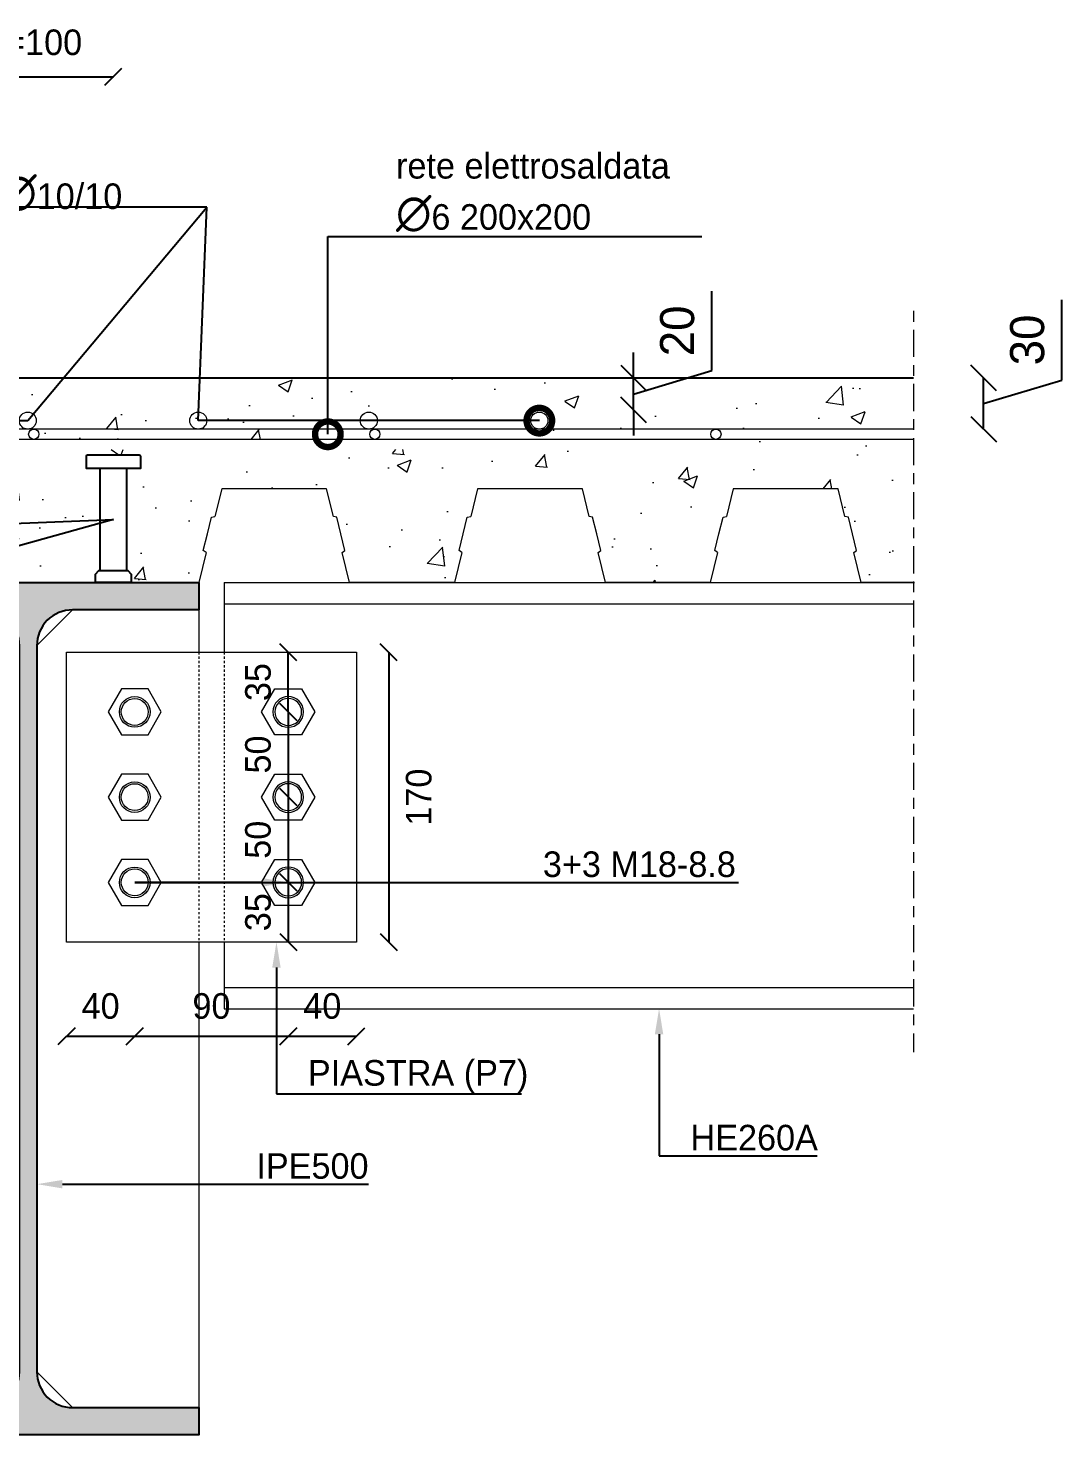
# Model space of a CAD drawing. Header units: millimetres. Extents: x -6949 to 549764, y -83146 to 127128.
# Drawn here: x 109634 to 110241, y -23934 to -23109 of the extents above; entities that cross this region are included whole.
import ezdxf
from ezdxf import colors
from ezdxf.entities.mleader import LeaderData, LeaderLine
from ezdxf.math import Vec2, Vec3

# ---------------------------------------------------------------- set-up
doc = ezdxf.new("R2010")
doc.units = ezdxf.units.MM
doc.linetypes.add('Centro', pattern=[31.75, 6.35, -4.7625, 15.875, -4.7625])
doc.linetypes.add('Tratto', pattern=[6.35, 3.175, -3.175])
for name, color, linetype, lineweight in [('armatura', 1, 'Continuous', 15), ('bulloni', 5, 'Continuous', 9), ('Layer4', 7, 'Continuous', 15), ('LINEA DI SEZIONE', 1, 'Centro', 9), ('piastra', 6, 'Continuous', 18), ('S-BEAM', 5, 'Continuous', 18), ('SEZIONI acciaio - Steel sections', 7, 'Continuous', 25), ('tratteggio', 253, 'Tratto', 15)]:
    doc.layers.add(name, color=color, linetype=linetype, lineweight=lineweight)
doc.layers.add('PIOLO', color=4, linetype='Continuous')
doc.layers.add('quote', color=7, linetype='Continuous', lineweight=5, true_color=0x383838)
doc.styles.get("Standard").update_dxf_attribs({"font": ''})
doc.styles.get('Standard').set_extended_font_data('Bahnschrift Light')
doc.dimstyles.new('Q 1_10', dxfattribs={"dimtxt": 15, "dimasz": 10, "dimexe": 0.18, "dimexo": 0.0625, "dimgap": 10, "dimtad": 2, "dimdec": 0, "dimzin": 0, "dimdsep": 46, "dimtxsty": 'Standard', "dimblk": 'OBLIQUE', "dimcen": 0, "dimse1": 1, "dimse2": 1, "dimadec": 0, "dimazin": 0, "dimtfac": 1, "dimtdec": 0, "dimtofl": 0, "dimtmove": 1, "dimatfit": 3, "dimfxl": 1, "dimtolj": 1, "dimtzin": 0, "dimarcsym": 1})
doc.dimstyles.new('Q 1_15', dxfattribs={"dimtxt": 20, "dimasz": 15, "dimexe": 0.18, "dimexo": 0.0625, "dimgap": 10, "dimtad": 2, "dimdec": 0, "dimzin": 0, "dimdsep": 46, "dimtxsty": 'Standard', "dimblk": 'OBLIQUE', "dimcen": 0, "dimse1": 1, "dimse2": 1, "dimadec": 0, "dimazin": 0, "dimtfac": 1, "dimtdec": 0, "dimtofl": 0, "dimtmove": 1, "dimatfit": 3, "dimfxl": 1, "dimtolj": 1, "dimtzin": 0, "dimarcsym": 1})

# ---------------------------------------------------------------- blocks, each defined once
blk = doc.blocks.new('DD')
at = {"layer": 'PIOLO'}
blk.add_lwpolyline([(49540.89, -39710.5), (49511.19, -39710.5, 0.414214), (49510.19, -39711.5), (49510.19, -39718.5), (49541.89, -39718.5), (49541.89, -39711.5, 0.414214)], format="xyb", close=True, dxfattribs=at)
for points in [[(49518.12, -39718.5), (49533.97, -39718.5), (49533.97, -39778.5), (49518.12, -39778.5)], [(49515.54, -39785.5), (49536.54, -39785.5), (49536.54, -39780.5), (49534.54, -39778.5), (49517.54, -39778.5), (49515.54, -39780.5)]]:
    blk.add_lwpolyline(points, close=True, dxfattribs=at)
blk = doc.blocks.new('*U245')
at = {"layer": 'armatura'}
blk.add_circle((0, 0), 3, dxfattribs=at)
blk = doc.blocks.new('*U246')
at = {"layer": 'S-BEAM', "color": 0, "linetype": 'ByBlock', "lineweight": -2, "transparency": 16777216}
for p in [(0, 0), (200, 0), (400, 0), (600, 0), (800, 0)]:
    blk.add_blockref('*U245', p, dxfattribs=at)
blk = doc.blocks.new('*U247')
at = {"layer": 'armatura'}
blk.add_circle((0, 0), 5, dxfattribs=at)
blk = doc.blocks.new('*U248')
at = {"layer": 'S-BEAM', "color": 0, "linetype": 'ByBlock', "lineweight": -2, "transparency": 16777216}
for p in [(0, 0), (100, 0), (200, 0), (300, 0), (400, 0), (500, 0), (600, 0)]:
    blk.add_blockref('*U247', p, dxfattribs=at)
blk = doc.blocks.new('*U1644')
at = {"layer": 'bulloni'}
blk.add_lwpolyline([(-15.59, 0), (-7.79, -13.5), (7.79, -13.5), (15.59, 0), (7.79, 13.5), (-7.79, 13.5)], close=True, dxfattribs=at)
for radius in [9, 7.88]:
    blk.add_circle((0, 0), radius, dxfattribs=at)
blk = doc.blocks.new('*U1645')
at = {"color": 0, "linetype": 'ByBlock', "lineweight": -2, "transparency": 16777216}
for p in [(0, 0), (0, -50), (0, -100)]:
    blk.add_blockref('*U1644', p, dxfattribs=at)
blk = doc.blocks.new('*U1646')
at = {"layer": 'bulloni'}
blk.add_lwpolyline([(-15.59, 0), (-7.79, -13.5), (7.79, -13.5), (15.59, 0), (7.79, 13.5), (-7.79, 13.5)], close=True, dxfattribs=at)
for radius in [9, 7.88]:
    blk.add_circle((0, 0), radius, dxfattribs=at)
blk = doc.blocks.new('*U1647')
at = {"color": 0, "linetype": 'ByBlock', "lineweight": -2, "transparency": 16777216}
for p in [(0, 0), (0, -50), (0, -100)]:
    blk.add_blockref('*U1646', p, dxfattribs=at)
blk = doc.blocks.new('_Oblique')
at = {"color": 0, "linetype": 'ByBlock', "lineweight": -2}
blk.add_line((-0.5, -0.5), (0.5, 0.5), dxfattribs=at)
blk = doc.blocks.new('*D1681')
at = {"layer": 'Defpoints', "color": 0, "transparency": 16777216}
for p in [(109656.92, -23475.34), (109656.92, -23645.34), (109845.85, -23645.34)]:
    blk.add_point(p, dxfattribs=at)
at = {"layer": 'quote', "color": 0, "lineweight": -2, "transparency": 16777216}
blk.add_line((109845.85, -23475.34), (109845.85, -23645.34), dxfattribs=at)
at = {"layer": 'quote', "color": 0, "lineweight": -2, "transparency": 16777216, "xscale": 10, "yscale": 10, "zscale": 10}
for p, rotation in [((109845.85, -23475.34), 90), ((109845.85, -23645.34), 270)]:
    blk.add_blockref('_Oblique', p, dxfattribs=dict(at, rotation=rotation))
at = {"layer": 'quote', "color": 0, "transparency": 16777216, "insert": (109863.52, -23560.34), "char_height": 15, "attachment_point": 5, "rotation": 90}
blk.add_mtext('\\A1;170', dxfattribs=at)
blk = doc.blocks.new('*D1682')
at = {"layer": 'Defpoints', "color": 0, "transparency": 16777216}
for p in [(109786.92, -23475.34), (109786.92, -23475.34), (109786.92, -23510.34)]:
    blk.add_point(p, dxfattribs=at)
at = {"layer": 'quote', "color": 0, "lineweight": -2, "transparency": 16777216}
blk.add_line((109786.92, -23510.34), (109786.92, -23475.34), dxfattribs=at)
at = {"layer": 'quote', "color": 0, "lineweight": -2, "transparency": 16777216, "xscale": 10, "yscale": 10, "zscale": 10}
for p, rotation in [((109786.92, -23475.34), 90), ((109786.92, -23510.34), 270)]:
    blk.add_blockref('_Oblique', p, dxfattribs=dict(at, rotation=rotation))
at = {"layer": 'quote', "color": 0, "transparency": 16777216, "insert": (109769.27, -23492.84), "char_height": 15, "attachment_point": 5, "rotation": 90}
blk.add_mtext('\\A1;35', dxfattribs=at)
blk = doc.blocks.new('*D1683')
at = {"layer": 'Defpoints', "color": 0, "transparency": 16777216}
for p in [(109786.92, -23510.34), (109786.92, -23560.34), (109786.92, -23560.34)]:
    blk.add_point(p, dxfattribs=at)
at = {"layer": 'quote', "color": 0, "lineweight": -2, "transparency": 16777216}
blk.add_line((109786.92, -23510.34), (109786.92, -23560.34), dxfattribs=at)
at = {"layer": 'quote', "color": 0, "lineweight": -2, "transparency": 16777216, "xscale": 10, "yscale": 10, "zscale": 10}
for p, rotation in [((109786.92, -23510.34), 90), ((109786.92, -23560.34), 270)]:
    blk.add_blockref('_Oblique', p, dxfattribs=dict(at, rotation=rotation))
at = {"layer": 'quote', "color": 0, "transparency": 16777216, "insert": (109769.25, -23535.34), "char_height": 15, "attachment_point": 5, "rotation": 90}
blk.add_mtext('\\A1;50', dxfattribs=at)
blk = doc.blocks.new('*D1684')
at = {"layer": 'Defpoints', "color": 0, "transparency": 16777216}
for p in [(109786.92, -23560.34), (109786.92, -23610.34), (109786.92, -23610.34)]:
    blk.add_point(p, dxfattribs=at)
at = {"layer": 'quote', "color": 0, "lineweight": -2, "transparency": 16777216}
blk.add_line((109786.92, -23560.34), (109786.92, -23610.34), dxfattribs=at)
at = {"layer": 'quote', "color": 0, "lineweight": -2, "transparency": 16777216, "xscale": 10, "yscale": 10, "zscale": 10}
for p, rotation in [((109786.92, -23560.34), 90), ((109786.92, -23610.34), 270)]:
    blk.add_blockref('_Oblique', p, dxfattribs=dict(at, rotation=rotation))
at = {"layer": 'quote', "color": 0, "transparency": 16777216, "insert": (109769.25, -23585.34), "char_height": 15, "attachment_point": 5, "rotation": 90}
blk.add_mtext('\\A1;50', dxfattribs=at)
blk = doc.blocks.new('*D1685')
at = {"layer": 'Defpoints', "color": 0, "transparency": 16777216}
for p in [(109786.92, -23610.34), (109786.92, -23645.34), (109826.92, -23645.34)]:
    blk.add_point(p, dxfattribs=at)
at = {"layer": 'quote', "color": 0, "lineweight": -2, "transparency": 16777216}
blk.add_line((109786.92, -23610.34), (109786.92, -23645.34), dxfattribs=at)
at = {"layer": 'quote', "color": 0, "lineweight": -2, "transparency": 16777216, "xscale": 10, "yscale": 10, "zscale": 10}
for p, rotation in [((109786.92, -23610.34), 90), ((109786.92, -23645.34), 270)]:
    blk.add_blockref('_Oblique', p, dxfattribs=dict(at, rotation=rotation))
at = {"layer": 'quote', "color": 0, "transparency": 16777216, "insert": (109769.27, -23627.84), "char_height": 15, "attachment_point": 5, "rotation": 90}
blk.add_mtext('\\A1;35', dxfattribs=at)
blk = doc.blocks.new('*D1670')
at = {"layer": 'Defpoints', "color": 0, "transparency": 16777216}
for p in [(109656.92, -23700.61), (109696.92, -23700.61), (109696.92, -23700.61)]:
    blk.add_point(p, dxfattribs=at)
at = {"layer": 'quote', "color": 0, "lineweight": -2, "transparency": 16777216}
blk.add_line((109656.92, -23700.61), (109696.92, -23700.61), dxfattribs=at)
at = {"layer": 'quote', "color": 0, "lineweight": -2, "transparency": 16777216, "xscale": 10, "yscale": 10, "zscale": 10, "rotation": 180}
blk.add_blockref('_Oblique', (109656.92, -23700.61), dxfattribs=at)
at = {"layer": 'quote', "color": 0, "lineweight": -2, "transparency": 16777216, "xscale": 10, "yscale": 10, "zscale": 10}
blk.add_blockref('_Oblique', (109696.92, -23700.61), dxfattribs=at)
at = {"layer": 'quote', "color": 0, "transparency": 16777216, "insert": (109676.92, -23682.94), "char_height": 15, "attachment_point": 5}
blk.add_mtext('\\A1;40', dxfattribs=at)
blk = doc.blocks.new('*D1671')
at = {"layer": 'Defpoints', "color": 0, "transparency": 16777216}
for p in [(109696.92, -23700.61), (109786.92, -23700.61), (109786.92, -23700.61)]:
    blk.add_point(p, dxfattribs=at)
at = {"layer": 'quote', "color": 0, "lineweight": -2, "transparency": 16777216}
blk.add_line((109696.92, -23700.61), (109786.92, -23700.61), dxfattribs=at)
at = {"layer": 'quote', "color": 0, "lineweight": -2, "transparency": 16777216, "xscale": 10, "yscale": 10, "zscale": 10, "rotation": 180}
blk.add_blockref('_Oblique', (109696.92, -23700.61), dxfattribs=at)
at = {"layer": 'quote', "color": 0, "lineweight": -2, "transparency": 16777216, "xscale": 10, "yscale": 10, "zscale": 10}
blk.add_blockref('_Oblique', (109786.92, -23700.61), dxfattribs=at)
at = {"layer": 'quote', "color": 0, "transparency": 16777216, "insert": (109741.92, -23682.94), "char_height": 15, "attachment_point": 5}
blk.add_mtext('\\A1;90', dxfattribs=at)
blk = doc.blocks.new('*D1672')
at = {"layer": 'Defpoints', "color": 0, "transparency": 16777216}
for p in [(109786.92, -23700.61), (109826.92, -23700.61), (109826.92, -23700.61)]:
    blk.add_point(p, dxfattribs=at)
at = {"layer": 'quote', "color": 0, "lineweight": -2, "transparency": 16777216}
blk.add_line((109786.92, -23700.61), (109826.92, -23700.61), dxfattribs=at)
at = {"layer": 'quote', "color": 0, "lineweight": -2, "transparency": 16777216, "xscale": 10, "yscale": 10, "zscale": 10, "rotation": 180}
blk.add_blockref('_Oblique', (109786.92, -23700.61), dxfattribs=at)
at = {"layer": 'quote', "color": 0, "lineweight": -2, "transparency": 16777216, "xscale": 10, "yscale": 10, "zscale": 10}
blk.add_blockref('_Oblique', (109826.92, -23700.61), dxfattribs=at)
at = {"layer": 'quote', "color": 0, "transparency": 16777216, "insert": (109806.92, -23682.94), "char_height": 15, "attachment_point": 5}
blk.add_mtext('\\A1;40', dxfattribs=at)
blk = doc.blocks.new('_DotSmall')
at = {"color": 0, "linetype": 'ByBlock', "const_width": 0.5}
blk.add_lwpolyline([(-0.0625, 0, 1), (0.0625, 0, 1)], format="xyb", close=True, dxfattribs=at)
blk = doc.blocks.new('*D1686')
at = {"layer": 'Defpoints', "color": 0, "transparency": 16777216}
for p in [(109684.42, -23137.72), (109584.42, -23363.47), (109684.42, -23363.47)]:
    blk.add_point(p, dxfattribs=at)
at = {"layer": 'quote', "color": 0, "lineweight": -2, "transparency": 16777216}
blk.add_line((109584.42, -23137.72), (109684.42, -23137.72), dxfattribs=at)
at = {"layer": 'quote', "color": 0, "lineweight": -2, "transparency": 16777216, "xscale": 10, "yscale": 10, "zscale": 10, "rotation": 180}
blk.add_blockref('_Oblique', (109584.42, -23137.72), dxfattribs=at)
at = {"layer": 'quote', "color": 0, "lineweight": -2, "transparency": 16777216, "xscale": 10, "yscale": 10, "zscale": 10}
blk.add_blockref('_Oblique', (109684.42, -23137.72), dxfattribs=at)
at = {"layer": 'quote', "color": 0, "transparency": 16777216, "insert": (109634.42, -23120.05), "char_height": 15, "attachment_point": 5}
blk.add_mtext('\\A1;b{\\H0.7x;\\S^ c;}=100', dxfattribs=at)
blk = doc.blocks.new('*D2015')
at = {"layer": 'Defpoints', "color": 0, "transparency": 16777216}
for p in [(109834.19, -23314.46), (110194.73, -23314.46), (109834.19, -23344.46)]:
    blk.add_point(p, dxfattribs=at)
at = {"layer": 'quote', "color": 0, "lineweight": -2, "transparency": 16777216}
for p, q in [((110240.59, -23315.7), (110240.59, -23268.56)), ((110194.73, -23344.46), (110194.73, -23314.46)), ((110194.73, -23329.46), (110240.59, -23315.7))]:
    blk.add_line(p, q, dxfattribs=at)
at = {"layer": 'quote', "color": 0, "lineweight": -2, "transparency": 16777216, "xscale": 15, "yscale": 15, "zscale": 15}
for p, rotation in [((110194.73, -23314.46), 90), ((110194.73, -23344.46), 270)]:
    blk.add_blockref('_Oblique', p, dxfattribs=dict(at, rotation=rotation))
at = {"layer": 'quote', "color": 0, "transparency": 16777216, "insert": (110220.37, -23292.13), "char_height": 20, "attachment_point": 5, "rotation": 90}
blk.add_mtext('\\A1;30', dxfattribs=at)
blk = doc.blocks.new('*D2016')
at = {"layer": 'Defpoints', "color": 0, "transparency": 16777216}
for p in [(109934.19, -23314.46), (109989.48, -23314.46), (109934.19, -23333.23)]:
    blk.add_point(p, dxfattribs=at)
at = {"layer": 'quote', "color": 0, "lineweight": -2, "transparency": 16777216}
for p, q in [((110035.34, -23310.08), (110035.34, -23263.56)), ((109989.48, -23314.46), (109989.48, -23299.46)), ((109989.48, -23323.84), (110035.34, -23310.08)), ((109989.48, -23333.23), (109989.48, -23314.46)), ((109989.48, -23333.23), (109989.48, -23348.23))]:
    blk.add_line(p, q, dxfattribs=at)
at = {"layer": 'quote', "color": 0, "lineweight": -2, "transparency": 16777216, "xscale": 15, "yscale": 15, "zscale": 15}
for p, rotation in [((109989.48, -23314.46), 270), ((109989.48, -23333.23), 90)]:
    blk.add_blockref('_Oblique', p, dxfattribs=dict(at, rotation=rotation))
at = {"layer": 'quote', "color": 0, "transparency": 16777216, "insert": (110015.12, -23286.82), "char_height": 20, "attachment_point": 5, "rotation": 90}
blk.add_mtext('\\A1;20', dxfattribs=at)
blk = doc.blocks.new('*D2017')
at = {"layer": 'Defpoints', "color": 0, "transparency": 16777216}
for p in [(109084.59, -23314.46), (110153.67, -23314.46), (110153.67, -23434.46)]:
    blk.add_point(p, dxfattribs=at)
at = {"layer": 'quote', "color": 0, "lineweight": -2, "transparency": 16777216}
blk.add_line((109084.59, -23434.46), (109084.59, -23314.46), dxfattribs=at)
at = {"layer": 'quote', "color": 0, "lineweight": -2, "transparency": 16777216, "xscale": 15, "yscale": 15, "zscale": 15}
for p, rotation in [((109084.59, -23314.46), 90), ((109084.59, -23434.46), 270)]:
    blk.add_blockref('_Oblique', p, dxfattribs=dict(at, rotation=rotation))
at = {"layer": 'quote', "color": 0, "transparency": 16777216, "insert": (109064.36, -23374.46), "char_height": 20, "attachment_point": 5, "rotation": 90}
blk.add_mtext('\\A1;120', dxfattribs=at)

msp = doc.modelspace()

# ---------------------------------------------------------------- hatches: boundary and pattern name
at = {"layer": 'S-BEAM'}
h = msp.add_hatch(dxfattribs=at)
h.set_pattern_fill('AR-CONC', scale=0.46)
h.paths.add_polyline_path([(109115.17, -23314.46), (109115.17, -23344.46), (109319.42, -23344.46, -0.414214), (109314.42, -23339.46, -0.414214), (109319.42, -23334.46), (109319.42, -23314.46)])
h.paths.add_polyline_path([(109231.71, -23415.57), (109230.12, -23416.92), (109234.42, -23434.46), (109295.92, -23434.46), (109300.23, -23416.92), (109298.64, -23415.57), (109301.02, -23405.86), (109303.41, -23396.14), (109305.44, -23395.68), (109309.42, -23379.46), (109319.42, -23379.46), (109319.42, -23350.46), (109115.17, -23350.46), (109115.17, -23434.46), (109145.92, -23434.46), (109150.23, -23416.92), (109148.64, -23415.57), (109151.02, -23405.86), (109153.41, -23396.14), (109155.44, -23395.68), (109159.42, -23379.46), (109220.92, -23379.46), (109224.9, -23395.68), (109226.94, -23396.14), (109229.32, -23405.86)])
h.paths.add_polyline_path([(110153.67, -23344.46), (110153.67, -23314.46), (109949.42, -23314.46), (109949.42, -23334.46, -0.414214), (109954.42, -23339.46, -0.414214), (109949.42, -23344.46)])
h.paths.add_polyline_path([(109970.21, -23415.57), (109968.62, -23416.92), (109972.92, -23434.46), (110034.42, -23434.46), (110038.73, -23416.92), (110037.14, -23415.57), (110039.52, -23405.86), (110041.91, -23396.14), (110043.94, -23395.68), (110047.92, -23379.46), (110109.42, -23379.46), (110113.4, -23395.68), (110115.44, -23396.14), (110117.82, -23405.86), (110120.21, -23415.57), (110118.62, -23416.92), (110122.92, -23434.46), (110153.67, -23434.46), (110153.67, -23350.46), (109949.42, -23350.46), (109949.42, -23379.46), (109959.42, -23379.46), (109963.4, -23395.68), (109965.44, -23396.14), (109967.82, -23405.86)])
h = msp.add_hatch(dxfattribs=at)
h.set_pattern_fill('AR-CONC', scale=0.46)
h.paths.add_polyline_path([(109459.42, -23379.46), (109520.92, -23379.46), (109524.9, -23395.68), (109526.94, -23396.14), (109529.32, -23405.86), (109531.71, -23415.57), (109530.12, -23416.92), (109534.42, -23434.46), (109573.92, -23434.46), (109573.92, -23429.46), (109576.5, -23426.88), (109576.5, -23367.46), (109568.57, -23367.46), (109568.57, -23360.46, -0.414214), (109569.57, -23359.46), (109599.27, -23359.46, -0.414214), (109600.27, -23360.46), (109600.27, -23367.46), (109592.35, -23367.46), (109592.35, -23427.46), (109592.92, -23427.46), (109594.92, -23429.46), (109594.92, -23434.46), (109673.92, -23434.46), (109673.92, -23429.46), (109676.5, -23426.88), (109676.5, -23367.46), (109668.57, -23367.46), (109668.57, -23360.46, -0.414214), (109669.57, -23359.46), (109699.27, -23359.46, -0.414214), (109700.27, -23360.46), (109700.27, -23367.46), (109692.35, -23367.46), (109692.35, -23427.46), (109692.92, -23427.46), (109694.92, -23429.46), (109694.92, -23434.46), (109734.42, -23434.46), (109738.73, -23416.92), (109737.14, -23415.57), (109739.52, -23405.86), (109741.91, -23396.14), (109743.94, -23395.68), (109747.92, -23379.46), (109809.42, -23379.46), (109813.4, -23395.68), (109815.44, -23396.14), (109817.82, -23405.86), (109820.21, -23415.57), (109818.62, -23416.92), (109822.92, -23434.46), (109884.42, -23434.46), (109888.73, -23416.92), (109887.14, -23415.57), (109889.52, -23405.86), (109891.91, -23396.14), (109893.94, -23395.68), (109897.92, -23379.46), (109949.42, -23379.46), (109949.42, -23356.46), (109319.42, -23356.46), (109319.42, -23379.46), (109370.92, -23379.46), (109374.9, -23395.68), (109376.94, -23396.14), (109379.32, -23405.86), (109381.71, -23415.57), (109380.12, -23416.92), (109384.42, -23434.46), (109445.92, -23434.46), (109450.23, -23416.92), (109448.64, -23415.57), (109451.02, -23405.86), (109453.41, -23396.14), (109455.44, -23395.68)])
h.paths.add_polyline_path([(109949.42, -23314.46), (109319.42, -23314.46), (109319.42, -23340.46, -0.414214), (109324.42, -23345.46, -0.414214), (109319.42, -23350.46), (109389.42, -23350.46, -0.414214), (109384.42, -23345.46, -1), (109394.42, -23345.46, -0.414214), (109389.42, -23350.46), (109459.42, -23350.46, -0.414214), (109454.42, -23345.46, -1), (109464.42, -23345.46, -0.414214), (109459.42, -23350.46), (109529.42, -23350.46, -0.414214), (109524.42, -23345.46, -1), (109534.42, -23345.46, -0.414214), (109529.42, -23350.46), (109599.42, -23350.46, -0.414214), (109594.42, -23345.46, -1), (109604.42, -23345.46, -0.414214), (109599.42, -23350.46), (109669.42, -23350.46, -0.414214), (109664.42, -23345.46, -1), (109674.42, -23345.46, -0.414214), (109669.42, -23350.46), (109739.42, -23350.46, -0.414214), (109734.42, -23345.46, -1), (109744.42, -23345.46, -0.414214), (109739.42, -23350.46), (109809.42, -23350.46, -0.414214), (109804.42, -23345.46, -1), (109814.42, -23345.46, -0.414214), (109809.42, -23350.46), (109879.42, -23350.46, -0.414214), (109874.42, -23345.46, -1), (109884.42, -23345.46, -0.414214), (109879.42, -23350.46), (109949.42, -23350.46, -0.414214), (109944.42, -23345.46, -0.414214), (109949.42, -23340.46)])
at = {"layer": 'SEZIONI acciaio - Steel sections', "true_color": 0xc7c8ca}
h = msp.add_hatch(color=9, dxfattribs=at)
h.dxf.hatch_style = 1
h.paths.add_polyline_path([(109734.42, -23434.46), (109672.92, -23434.46), (109652.92, -23434.46), (109551.61, -23434.46), (109534.42, -23439.25), (109534.42, -23450.46), (109608.32, -23450.46, -0.414214), (109629.32, -23471.46), (109629.32, -23897.46, -0.414214), (109608.32, -23918.46), (109534.42, -23918.46), (109534.42, -23934.46), (109734.42, -23934.46), (109734.42, -23918.46), (109660.52, -23918.46, -0.414214), (109639.52, -23897.46), (109639.52, -23471.46, -0.414214), (109660.52, -23450.46), (109734.42, -23450.46)])

# ---------------------------------------------------------------- linework, layer by layer
msp.add_line((110153.67, -23314.46), (109115.17, -23314.46))
at = {"layer": 'armatura'}
for points in [[(110153.67, -23344.46), (109115.17, -23344.46)], [(110153.67, -23350.46), (109115.17, -23350.46)]]:
    msp.add_lwpolyline(points, dxfattribs=at)
at = {"layer": 'Layer4'}
for points in [[(109813.4, -23395.68), (109809.42, -23379.46), (109747.92, -23379.46), (109743.94, -23395.68)], [(109963.4, -23395.68), (109959.42, -23379.46), (109897.92, -23379.46), (109893.94, -23395.68)], [(110113.4, -23395.68), (110109.42, -23379.46), (110047.92, -23379.46), (110043.94, -23395.68)], [(109738.73, -23416.92), (109737.14, -23415.57), (109739.52, -23405.86), (109741.91, -23396.14), (109743.94, -23395.68)], [(109818.62, -23416.92), (109820.21, -23415.57), (109817.82, -23405.86), (109815.44, -23396.14), (109813.4, -23395.68)], [(109888.73, -23416.92), (109887.14, -23415.57), (109889.52, -23405.86), (109891.91, -23396.14), (109893.94, -23395.68)], [(109968.62, -23416.92), (109970.21, -23415.57), (109967.82, -23405.86), (109965.44, -23396.14), (109963.4, -23395.68)], [(110038.73, -23416.92), (110037.14, -23415.57), (110039.52, -23405.86), (110041.91, -23396.14), (110043.94, -23395.68)], [(110118.62, -23416.92), (110120.21, -23415.57), (110117.82, -23405.86), (110115.44, -23396.14), (110113.4, -23395.68)], [(109738.73, -23416.92), (109734.42, -23434.46), (109672.92, -23434.46), (109652.92, -23434.46)], [(109888.73, -23416.92), (109884.42, -23434.46), (109822.92, -23434.46), (109818.62, -23416.92)], [(110038.73, -23416.92), (110034.42, -23434.46), (109972.92, -23434.46), (109968.62, -23416.92)], [(110153.67, -23434.46), (110122.92, -23434.46), (110118.62, -23416.92)]]:
    msp.add_lwpolyline(points, dxfattribs=at)
at = {"layer": 'LINEA DI SEZIONE'}
msp.add_lwpolyline([(110153.67, -23275.09), (110153.67, -23710.04)], dxfattribs=at)
at = {"layer": 'piastra'}
for points in [[(109639.52, -23471.46), (109660.52, -23450.46)], [(109734.42, -23450.46), (109734.42, -23475.34)], [(109734.42, -23645.34), (109734.42, -23918.46)], [(109660.52, -23918.46), (109639.52, -23897.46)]]:
    msp.add_lwpolyline(points, dxfattribs=at)
msp.add_lwpolyline([(109656.92, -23475.34), (109826.92, -23475.34), (109826.92, -23645.34), (109656.92, -23645.34)], close=True, dxfattribs=at)
at = {"layer": 'S-BEAM'}
for points in [[(109749.42, -23434.46), (109749.42, -23475.34)], [(109749.42, -23434.46), (110154.28, -23434.46)], [(109749.42, -23446.96), (110154.01, -23446.96)], [(109749.42, -23645.34), (109749.42, -23684.46), (110153.67, -23684.46)], [(109749.42, -23671.96), (110153.67, -23671.96)]]:
    msp.add_lwpolyline(points, dxfattribs=at)
at = {"layer": 'SEZIONI acciaio - Steel sections'}
msp.add_lwpolyline([(109534.42, -23434.46), (109734.42, -23434.46), (109734.42, -23450.46), (109660.52, -23450.46, 0.414214), (109639.52, -23471.46), (109639.52, -23897.46, 0.414214), (109660.52, -23918.46), (109734.42, -23918.46), (109734.42, -23934.46), (109534.42, -23934.46), (109534.42, -23918.46), (109608.32, -23918.46, 0.414214), (109629.32, -23897.46), (109629.32, -23471.46, 0.414214), (109608.32, -23450.46), (109534.42, -23450.46)], format="xyb", close=True, dxfattribs=at)
at = {"layer": 'tratteggio', "color": 30, "ltscale": 0.4}
msp.add_lwpolyline([(109734.42, -23475.34), (109734.42, -23645.34)], dxfattribs=at)
at = {"layer": 'tratteggio', "color": 5, "ltscale": 0.4}
msp.add_lwpolyline([(109749.42, -23475.34), (109749.42, -23645.34)], dxfattribs=at)

# ---------------------------------------------------------------- block references
msp.add_blockref('*U1645', (109696.92, -23510.34))
at = {"xscale": -1}
msp.add_blockref('*U1647', (109786.92, -23510.34), dxfattribs=at)
at = {"layer": 'S-BEAM'}
for name, p in [('*U248', (109334.19, -23339.46)), ('*U246', (109237.72, -23347.46))]:
    msp.add_blockref(name, p, dxfattribs=at)
at = {"layer": 'S-BEAM', "xscale": -1}
msp.add_blockref('DD', (159210.47, 16351.04), dxfattribs=at)

# ---------------------------------------------------------------- dimensions: what is measured, and where the dimension line sits
at = {"layer": 'quote'}
dim = msp.add_linear_dim(base=(109684.42, -23137.72), p1=(109584.42, -23363.47), p2=(109684.42, -23363.47), text='b{\\H0.7x;\\S^ c;}=<>', dimstyle='Q 1_10', dxfattribs=at)
dim.commit()
dim.dimension.update_dxf_attribs({"geometry": '*D1686', "text_midpoint": (109634.42, -23120.05)})
dim = msp.add_linear_dim(base=(109989.48, -23314.46), p1=(109934.19, -23333.23), p2=(109934.19, -23314.46), angle=90, text='20', dimstyle='Q 1_15', dxfattribs=at)
dim.commit()
dim.dimension.update_dxf_attribs({"geometry": '*D2016', "text_midpoint": (110015.12, -23300.08)})
for base, p1, p2, dimstyle, picture, middle in [((110194.73, -23314.46), (109834.19, -23344.46), (109834.19, -23314.46), 'Q 1_15', '*D2015', (110220.37, -23305.7)), ((109084.59, -23314.46), (110153.67, -23434.46), (110153.67, -23314.46), 'Q 1_15', '*D2017', (109064.36, -23374.46)), ((109845.85, -23645.34), (109656.92, -23475.34), (109656.92, -23645.34), 'Q 1_10', '*D1681', (109863.52, -23560.34)), ((109786.92, -23610.34), (109786.92, -23560.34), (109786.92, -23610.34), 'Q 1_10', '*D1684', (109769.25, -23585.34))]:
    dim = msp.add_linear_dim(base=base, p1=p1, p2=p2, angle=90, dimstyle=dimstyle, dxfattribs=at)
    dim.commit()
    dim.dimension.update_dxf_attribs({"geometry": picture, "text_midpoint": middle})
for base, p1, p2, picture, middle in [((109786.92, -23475.34), (109786.92, -23510.34), (109786.92, -23475.34), '*D1682', (109786.92, -23492.84)), ((109786.92, -23560.34), (109786.92, -23510.34), (109786.92, -23560.34), '*D1683', (109786.92, -23535.34)), ((109786.92, -23645.34), (109786.92, -23610.34), (109826.92, -23645.34), '*D1685', (109786.92, -23627.84))]:
    dim = msp.add_linear_dim(base=base, p1=p1, p2=p2, angle=90, dimstyle='Q 1_10', dxfattribs=at)
    dim.commit()
    dim.dimension.update_dxf_attribs({"geometry": picture, "text_midpoint": middle, "dimtype": 160})
for base, p1, p2, picture, middle in [((109696.92, -23700.61), (109656.92, -23700.61), (109696.92, -23700.61), '*D1670', (109676.92, -23700.61)), ((109786.92, -23700.61), (109696.92, -23700.61), (109786.92, -23700.61), '*D1671', (109741.92, -23700.61)), ((109826.92, -23700.61), (109786.92, -23700.61), (109826.92, -23700.61), '*D1672', (109806.92, -23700.61))]:
    dim = msp.add_linear_dim(base=base, p1=p1, p2=p2, dimstyle='Q 1_10', dxfattribs=at)
    dim.commit()
    dim.dimension.update_dxf_attribs({"geometry": picture, "text_midpoint": middle, "dimtype": 160})

# ---------------------------------------------------------------- leaders
ml = msp.add_multileader_mtext('Standard', dxfattribs=at)
ml.set_content('rete elettrosaldata\\P{\\Fgreeks|c0;\\H1.33333x;∅\\H0.75x;6} 200x200', color=256)
ml.set_leader_properties()
ml.set_arrow_properties(name='DOTSMALL')
ml.build(insert=Vec2(0, 0))
ml.multileader.update_dxf_attribs({"text_left_attachment_type": 5, "text_right_attachment_type": 6, "dogleg_length": 30, "arrow_head_size": 30})
ctx = ml.context
ctx.base_point, ctx.char_height, ctx.arrow_head_size, ctx.landing_gap_size, ctx.plane_origin = Vec3(109840.16, -23231.47), 15, 30, 10, Vec3(109810.16, -23347.46)
ctx.left_attachment, ctx.right_attachment = 5, 6
notes = []
notes.append((ctx, [(0, (1, 1, 0), (109810.16, -23231.47), (1, 0), 30, [(0, [(109810.16, -23347.46)], 0, [])])]))
ctx.mtext.insert, ctx.mtext.width, ctx.mtext.flow_direction = Vec3(109850.16, -23182.47), 265.571, 5
ml = msp.add_multileader_mtext('Standard', dxfattribs=at)
ml.set_content('{\\Fgreeks|c0;\\H1.33333x;7∅\\H0.75x;10\\Ftxt|c0;/10}', color=256)
ml.set_leader_properties()
ml.set_arrow_properties(name='DOTSMALL')
ml.build(insert=Vec2(0, 0))
ml.multileader.update_dxf_attribs({"text_left_attachment_type": 5, "text_right_attachment_type": 6, "dogleg_length": 30, "arrow_head_size": 30})
ctx = ml.context
ctx.base_point, ctx.char_height, ctx.arrow_head_size, ctx.landing_gap_size, ctx.plane_origin = Vec3(109593.82, -23219.31), 15, 30, 10, Vec3(109334.19, -23339.46)
ctx.left_attachment, ctx.right_attachment = 5, 6
notes.append((ctx, [(1, (1, 1, 0), (109739.17, -23214.31), (-1, 0), 30, [(4, [(109334.19, -23339.46), (109434.19, -23339.46), (109534.19, -23339.46), (109634.19, -23339.46)], 0, []), (5, [(109934.19, -23339.46), (109834.19, -23339.46), (109734.19, -23339.46)], 0, [])])]))
ctx.mtext.insert, ctx.mtext.flow_direction = Vec3(109603.82, -23195.31), 5
ml = msp.add_multileader_mtext('Standard', dxfattribs=at)
ml.set_content('piolo Nelson\\P{\\Fgreeks|c0;\\H1.33333x;∅\\H0.75x;16 }h=75', color=256)
ml.set_leader_properties()
ml.set_arrow_properties(name='DOTSMALL')
ml.build(insert=Vec2(0, 0))
ml.multileader.update_dxf_attribs({"text_left_attachment_type": 5, "text_right_attachment_type": 6, "dogleg_length": 30, "arrow_head_size": 30})
ctx = ml.context
ctx.base_point, ctx.char_height, ctx.arrow_head_size, ctx.landing_gap_size, ctx.plane_origin = Vec3(109186.92, -23510.34), 15, 30, 10, Vec3(109584.42, -23292.52)
ctx.left_attachment, ctx.right_attachment, ctx.text_align_type = 5, 6, 2
notes.append((ctx, [(1, (1, 1, 0), (109386.92, -23480.34), (-1, 0), 30, [(1, [(109584.42, -23401.47), (109684.42, -23397.46)], 0, [])])]))
ctx.mtext.insert, ctx.mtext.alignment, ctx.mtext.flow_direction = Vec3(109309.79, -23461.34), 3, 5
ml = msp.add_multileader_mtext('Standard', dxfattribs=at)
ml.set_content('3+3 M18-8.8', color=256)
ml.set_leader_properties()
ml.build(insert=Vec2(0, 0))
ml.multileader.update_dxf_attribs({"text_left_attachment_type": 5, "text_right_attachment_type": 6, "dogleg_length": 30, "arrow_head_size": 15})
ctx = ml.context
ctx.base_point, ctx.char_height, ctx.arrow_head_size, ctx.landing_gap_size, ctx.plane_origin = Vec3(109926.27, -23610.34), 15, 15, 10, Vec3(109901.94, -23610.34)
ctx.left_attachment, ctx.right_attachment = 5, 6
notes.append((ctx, [(1, (1, 1, 0), (109896.27, -23610.34), (1, 0), 30, [(1, [(109786.92, -23610.34), (109696.92, -23610.34)], 0, [])])]))
ctx.mtext.insert, ctx.mtext.flow_direction = Vec3(109936.27, -23592.19), 5
ml = msp.add_multileader_mtext('Standard', dxfattribs=at)
ml.set_content('PIASTRA (P7)', color=256)
ml.set_leader_properties()
ml.build(insert=Vec2(0, 0))
ml.multileader.update_dxf_attribs({"text_left_attachment_type": 5, "text_right_attachment_type": 6, "dogleg_length": 30, "arrow_head_size": 15})
ctx = ml.context
ctx.base_point, ctx.char_height, ctx.arrow_head_size, ctx.landing_gap_size, ctx.plane_origin = Vec3(109788.46, -23734.42), 15, 15, 10, Vec3(109780.03, -23518.76)
ctx.left_attachment, ctx.right_attachment = 5, 6
notes.append((ctx, [(0, (1, 1, 0), (109780.03, -23734.42), (1, 0), 8.43, [(0, [(109780.03, -23645.34)], 0, [])])]))
ctx.mtext.insert, ctx.mtext.rotation, ctx.mtext.flow_direction = Vec3(109798.46, -23714.59), 6.283185, 5
ml = msp.add_multileader_mtext('Standard', dxfattribs=at)
ml.set_content('HE260A', color=256)
ml.set_leader_properties()
ml.build(insert=Vec2(0, 0))
ml.multileader.update_dxf_attribs({"text_left_attachment_type": 5, "text_right_attachment_type": 6, "dogleg_length": 30, "arrow_head_size": 15})
ctx = ml.context
ctx.base_point, ctx.char_height, ctx.arrow_head_size, ctx.landing_gap_size, ctx.plane_origin = Vec3(110012.83, -23770.77), 15, 15, 10, Vec3(110004.4, -23684.46)
ctx.left_attachment, ctx.right_attachment = 5, 6
notes.append((ctx, [(0, (1, 1, 0), (110004.4, -23770.77), (1, 0), 8.43, [(0, [(110004.4, -23684.46)], 0, [])])]))
ctx.mtext.insert, ctx.mtext.rotation, ctx.mtext.flow_direction = Vec3(110022.83, -23752.58), 6.283185, 5
ml = msp.add_multileader_mtext('Standard', dxfattribs=at)
ml.set_content('IPE500', color=256)
ml.set_leader_properties()
ml.build(insert=Vec2(0, 0))
ml.multileader.update_dxf_attribs({"text_left_attachment_type": 5, "text_right_attachment_type": 6, "dogleg_length": 30, "arrow_head_size": 15})
ctx = ml.context
ctx.base_point, ctx.char_height, ctx.arrow_head_size, ctx.landing_gap_size, ctx.plane_origin = Vec3(109758.25, -23787.39), 15, 15, 10, Vec3(109639.52, -23787.39)
ctx.left_attachment, ctx.right_attachment = 5, 6
notes.append((ctx, [(0, (1, 1, 0), (109749.82, -23787.39), (1, 0), 8.43, [(0, [(109639.52, -23787.39)], 0, [])])]))
ctx.mtext.insert, ctx.mtext.rotation, ctx.mtext.flow_direction = Vec3(109768.25, -23769.21), 6.283185, 5
for ctx, leaders in notes:
    for number, flags, end, landing, length, lines in leaders:
        leader = LeaderData()
        leader.index, (leader.has_last_leader_line, leader.has_dogleg_vector, leader.attachment_direction) = number, flags
        leader.last_leader_point, leader.dogleg_vector, leader.dogleg_length = Vec3(end), Vec3(landing), length
        for number, points, colour, breaks in lines:
            line = LeaderLine()
            line.index, line.vertices, line.color, line.breaks = number, Vec3.list(points), colors.encode_raw_color(colour), breaks
            leader.lines.append(line)
        ctx.leaders.append(leader)

doc.saveas('drawing.dxf')
